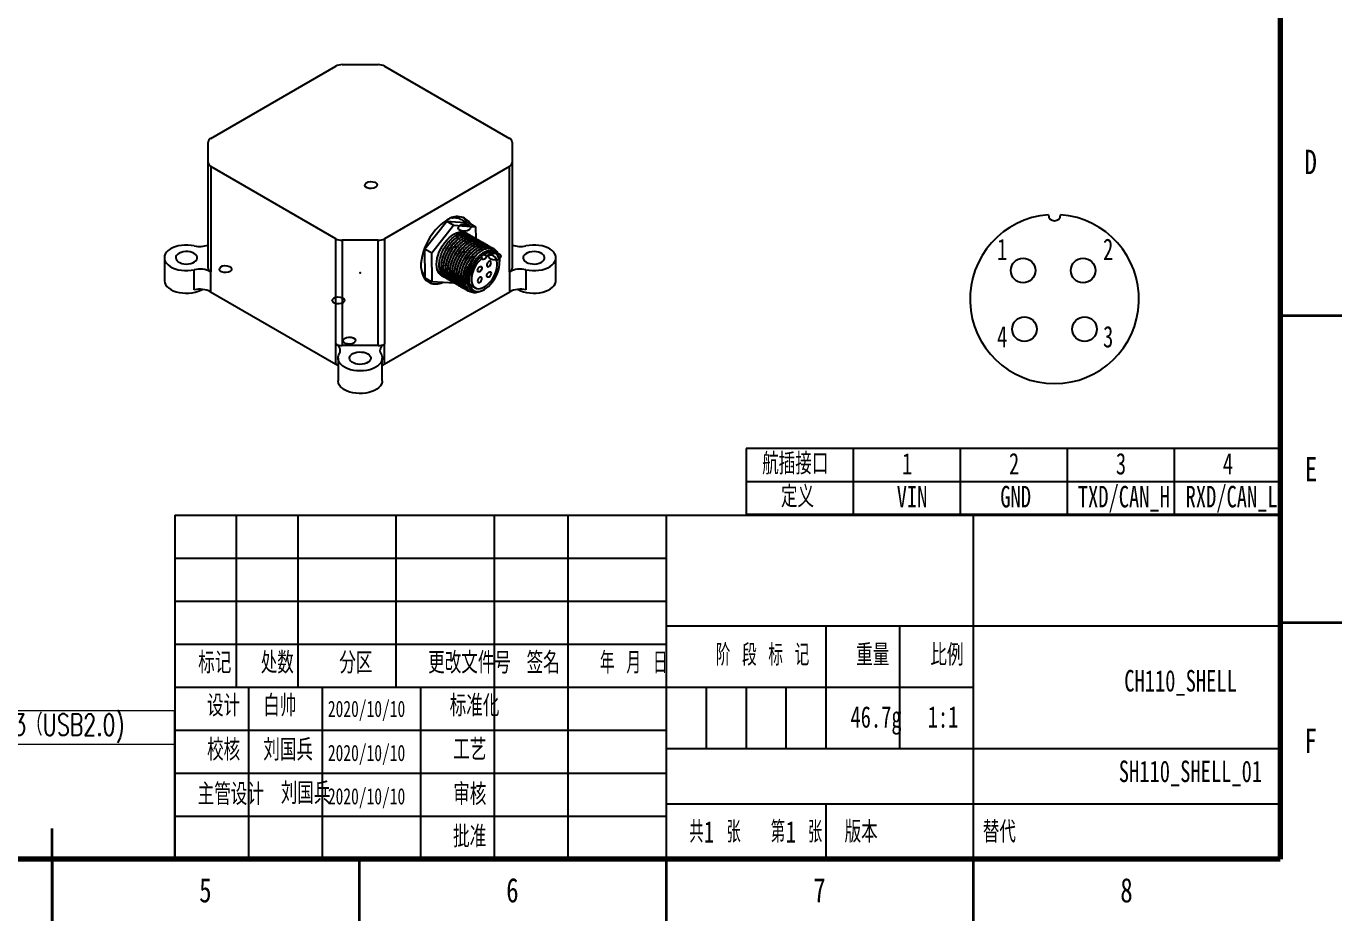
# Model space of a CAD drawing. Header units: millimetres. Extents: x 0 to 420, y 0 to 297.
# Drawn here: x 205.8 to 420, y 0 to 145.5 of the extents above; entities that cross this region are included whole.
import ezdxf

# ---------------------------------------------------------------- set-up
doc = ezdxf.new("R2010")
doc.units = ezdxf.units.MM
doc.header["$PDSIZE"] = -1
for name, color, linetype in [('10', 7, 'Continuous'), ('5', 7, 'Continuous'), ('SLD-0', 7, 'Continuous')]:
    doc.layers.add(name, color=color, linetype=linetype)
doc.styles.add('SLDTEXTSTYLE0', font='TXT', dxfattribs={"width": 0.7})
doc.styles.add('SLDTEXTSTYLE1', font='TXT', dxfattribs={"width": 0.75})
doc.styles.add('SLDTEXTSTYLE2', font='TXT', dxfattribs={"width": 0.7, "bigfont": 'bigfont'})
doc.styles.add('SLDTEXTSTYLE3', font='TXT', dxfattribs={"width": 0.6, "bigfont": 'bigfont'})
doc.styles.add('SLDTEXTSTYLE4', font='TXT', dxfattribs={"width": 0.614286, "bigfont": 'bigfont'})
doc.styles.add('SLDTEXTSTYLE5', font='TXT', dxfattribs={"width": 0.62, "bigfont": 'bigfont'})

# ---------------------------------------------------------------- blocks, each defined once
blk = doc.blocks.new('SW_TABLEANNOTATION_0')
at = {"layer": '10', "color": 0}
for p, q in [((0, 0), (0, -10.71)), ((87.07, 0), (0, 0)), ((17.41, 0), (17.41, -10.71)), ((34.83, 0), (34.83, -10.71)), ((52.24, 0), (52.24, -10.71)), ((69.66, 0), (69.66, -10.71)), ((87.07, -10.71), (87.07, 0)), ((0, -5.36), (87.07, -5.36)), ((0, -10.71), (87.07, -10.71))]:
    blk.add_line(p, q, dxfattribs=at)
at = {"layer": '10', "color": 0, "char_height": 3.5, "attachment_point": 1}
for s, insert, style in [('\\M+18D71\\M+19D87\\M+190DA\\M+18CFB', (2.58, -0.73), 'SLDTEXTSTYLE2'), ('1', (25.35, -0.73), 'SLDTEXTSTYLE0'), ('2', (42.77, -0.73), 'SLDTEXTSTYLE0'), ('3', (60.18, -0.73), 'SLDTEXTSTYLE0'), ('4', (77.6, -0.73), 'SLDTEXTSTYLE0'), ('\\M+192E8义', (5.64, -6.09), 'SLDTEXTSTYLE2'), ('VIN', (24.49, -6.09), 'SLDTEXTSTYLE0'), ('GND', (41.36, -6.09), 'SLDTEXTSTYLE0'), ('TXD/CAN_H', (53.98, -6.09), 'SLDTEXTSTYLE0'), ('RXD/CAN_L', (71.53, -6.09), 'SLDTEXTSTYLE0')]:
    blk.add_mtext(s, dxfattribs=dict(at, insert=insert, style=style))
blk = doc.blocks.new('SW_TABLEANNOTATION_1')
at = {"color": 0, "linetype": 'Continuous', "lineweight": 0}
for p, q in [((0, 0), (0, -24.02)), ((130.95, 0), (0, 0)), ((19.1, 0), (19.1, -24.02)), ((38.21, 0), (38.21, -24.02)), ((67.4, 0), (67.4, -24.02)), ((96.2, 0), (96.2, -24.02)), ((130.95, -24.02), (130.95, 0)), ((0, -5.43), (130.95, -5.43)), ((0, -10.08), (96.2, -10.08)), ((0, -14.72), (96.2, -14.72)), ((0, -19.37), (96.2, -19.37)), ((0, -24.02), (130.95, -24.02))]:
    blk.add_line(p, q, dxfattribs=at)
at = {"color": 0, "linetype": 'Continuous', "lineweight": 0, "char_height": 3.5, "attachment_point": 1}
for s, insert, style in [('\\M+190DA\\M+18CFB1\\M+18169RS232)', (39.56, -0.5), 'SLDTEXTSTYLE2'), ('\\M+190DA\\M+18CFB3\\M+18169USB2.0)', (99.32, -0.5), 'SLDTEXTSTYLE2'), ('\\M+18F98\\M+18D86', (5.48, -0.5), 'SLDTEXTSTYLE2'), ('颜\\M+19046', (24.58, -0.5), 'SLDTEXTSTYLE2'), ('\\M+190DA\\M+18CFB2\\M+18169CAN\\M+1816A', (69.58, -0.5), 'SLDTEXTSTYLE2'), ('1', (8.53, -5.54), 'SLDTEXTSTYLE0'), ('红', (26.62, -5.54), 'SLDTEXTSTYLE2'), ('VIN', (49.75, -5.54), 'SLDTEXTSTYLE0'), ('VIN', (78.75, -5.54), 'SLDTEXTSTYLE0'), ('2', (8.53, -10.19), 'SLDTEXTSTYLE0'), ('\\M+1FC4B', (26.62, -10.19), 'SLDTEXTSTYLE2'), ('GND', (49.75, -10.19), 'SLDTEXTSTYLE0'), ('GND', (78.75, -10.19), 'SLDTEXTSTYLE0'), ('3', (8.53, -14.84), 'SLDTEXTSTYLE0'), ('\\M+189A9', (26.62, -14.84), 'SLDTEXTSTYLE2'), ('TXD', (49.75, -14.84), 'SLDTEXTSTYLE0'), ('CAN_H', (76.71, -14.84), 'SLDTEXTSTYLE0'), ('绿', (26.62, -19.48), 'SLDTEXTSTYLE2'), ('4', (8.53, -19.48), 'SLDTEXTSTYLE0'), ('RXD', (49.75, -19.48), 'SLDTEXTSTYLE0'), ('CAN_L', (76.71, -19.48), 'SLDTEXTSTYLE0')]:
    blk.add_mtext(s, dxfattribs=dict(at, insert=insert, style=style))

msp = doc.modelspace()

# ---------------------------------------------------------------- linework, layer by layer
at = {"color": 7, "linetype": 'Continuous', "lineweight": 70}
for p, q in [((410, 287), (410, 10)), ((410, 10), (10, 10))]:
    msp.add_line(p, q, dxfattribs=at)
at = {"color": 7, "linetype": 'Continuous', "lineweight": 25}
for p, q in [((257.249, 139.296), (263.077, 139.296)), ((235.854, 127.304), (256.188, 139.042)), ((264.138, 139.042), (284.473, 127.304)), ((235.414, 123.327), (235.414, 126.691)), ((284.912, 126.691), (284.912, 123.327)), ((235.414, 106.179), (235.414, 123.327)), ((256.188, 110.975), (235.854, 122.714)), ((235.854, 122.714), (235.854, 105.567)), ((284.473, 122.714), (264.138, 110.975)), ((284.473, 105.567), (284.473, 122.714)), ((284.912, 123.327), (284.912, 106.179)), ((270.719, 109.341), (274.255, 113.807)), ((274.255, 113.807), (275.386, 113.153)), ((274.255, 113.807), (277.841, 113.553)), ((277.841, 113.553), (278.972, 112.9)), ((271.85, 108.688), (275.386, 113.153)), ((275.386, 113.153), (278.972, 112.9)), ((277.723, 111.733), (277.437, 111.899)), ((278.077, 111.529), (278.048, 111.546)), ((278.972, 112.9), (278.993, 110.968)), ((256.188, 93.828), (256.188, 110.975)), ((263.077, 110.722), (257.249, 110.722)), ((257.249, 110.722), (257.249, 93.574)), ((263.077, 93.574), (263.077, 110.722)), ((264.138, 110.975), (264.138, 93.828)), ((270.719, 109.341), (271.85, 108.688)), ((270.77, 104.622), (270.719, 109.341)), ((278.431, 111.325), (278.401, 111.342)), ((278.784, 111.121), (278.755, 111.138)), ((279.138, 110.917), (279.108, 110.934)), ((279.491, 110.713), (279.462, 110.73)), ((279.845, 110.509), (279.815, 110.525)), ((280.198, 110.304), (280.169, 110.321)), ((280.552, 110.1), (280.523, 110.117)), ((280.905, 109.896), (280.876, 109.913)), ((281.259, 109.692), (281.23, 109.709)), ((281.613, 109.488), (281.583, 109.505)), ((281.966, 109.284), (281.937, 109.301)), ((228.279, 107.862), (228.279, 104.187)), ((271.901, 103.969), (271.85, 108.688)), ((279.738, 107.961), (280.034, 107.789)), ((280.356, 108.417), (280.739, 108.196)), ((281.886, 108.175), (280.985, 108.696)), ((282.861, 107.006), (282.861, 107.252)), ((292.047, 104.187), (292.047, 107.862)), ((233.158, 102.653), (233.158, 105.919)), ((235.813, 105.59), (235.813, 102.324)), ((235.854, 105.567), (235.813, 105.59)), ((273.437, 104.97), (273.901, 104.703)), ((284.513, 105.59), (284.473, 105.567)), ((284.513, 102.324), (284.513, 105.59)), ((287.169, 105.919), (287.169, 102.653)), ((270.77, 104.622), (271.901, 103.969)), ((275.487, 103.716), (271.901, 103.969)), ((274.225, 104.516), (274.254, 104.499)), ((274.578, 104.311), (274.608, 104.294)), ((274.932, 104.107), (274.961, 104.09)), ((275.285, 103.903), (275.315, 103.886)), ((275.544, 103.787), (275.487, 103.716)), ((275.639, 103.699), (275.668, 103.682)), ((275.993, 103.495), (276.022, 103.478)), ((276.346, 103.291), (276.375, 103.274)), ((276.7, 103.087), (276.729, 103.07)), ((277.053, 102.883), (277.083, 102.866)), ((277.985, 103.499), (278.887, 102.979)), ((235.813, 102.324), (256.229, 90.539)), ((264.098, 90.539), (284.513, 102.324)), ((277.407, 102.679), (277.436, 102.662)), ((277.76, 102.474), (277.79, 102.458)), ((280.113, 102.562), (280.387, 102.719)), ((256.229, 93.805), (256.188, 93.828)), ((256.229, 90.539), (256.229, 93.805)), ((263.077, 93.574), (257.249, 93.574)), ((264.138, 93.828), (264.098, 93.805)), ((264.098, 93.805), (264.098, 90.539)), ((256.563, 91.533), (256.563, 87.859)), ((263.763, 87.859), (263.763, 91.533))]:
    msp.add_line(p, q, dxfattribs=at)
at = {"color": 7, "linetype": 'Continuous', "lineweight": 35}
for p, q in [((410, 98.5), (420, 98.5)), ((410, 48.5), (420, 48.5)), ((210, 0), (210, 15)), ((210, 10), (210, 0)), ((260, 10), (260, 0)), ((310, 10), (310, 0)), ((360, 10), (360, 0))]:
    msp.add_line(p, q, dxfattribs=at)
at = {"color": 7, "linetype": 'Continuous', "flags": 128}
for points in [[(261.048, 119.428), (260.936, 119.644), (260.975, 119.868), (261.159, 120.067), (261.461, 120.209), (261.835, 120.274), (262.223, 120.251), (262.567, 120.145), (262.814, 119.97), (262.926, 119.755), (262.887, 119.531), (262.703, 119.332), (262.4, 119.19), (262.027, 119.125), (261.639, 119.147), (261.295, 119.254), (261.048, 119.428)], [(276.251, 112.489), (276.138, 112.705), (276.177, 112.929), (276.362, 113.128), (276.664, 113.27), (277.038, 113.335), (277.426, 113.313), (277.77, 113.206), (278.017, 113.031), (278.129, 112.816), (278.09, 112.592), (277.905, 112.393), (277.603, 112.251), (277.23, 112.186), (276.841, 112.208), (276.498, 112.315), (276.251, 112.489)], [(281.201, 107.795), (281.088, 108.01), (281.127, 108.234), (281.312, 108.433), (281.614, 108.575), (281.988, 108.64), (282.376, 108.618), (282.72, 108.511), (282.966, 108.337), (283.079, 108.121), (283.04, 107.897), (282.855, 107.698), (282.553, 107.556), (282.179, 107.491), (281.791, 107.513), (281.447, 107.62), (281.201, 107.795)], [(237.36, 105.753), (237.247, 105.969), (237.287, 106.193), (237.471, 106.392), (237.773, 106.534), (238.147, 106.599), (238.535, 106.577), (238.879, 106.47), (239.126, 106.296), (239.238, 106.08), (239.199, 105.856), (239.015, 105.657), (238.712, 105.515), (238.339, 105.45), (237.951, 105.472), (237.607, 105.579), (237.36, 105.753)], [(255.745, 100.652), (255.632, 100.867), (255.671, 101.091), (255.856, 101.29), (256.158, 101.432), (256.532, 101.497), (256.92, 101.475), (257.264, 101.368), (257.511, 101.194), (257.623, 100.978), (257.584, 100.754), (257.399, 100.555), (257.097, 100.413), (256.724, 100.348), (256.335, 100.37), (255.992, 100.477), (255.745, 100.652)], [(257.512, 94.12), (257.4, 94.335), (257.439, 94.559), (257.624, 94.758), (257.926, 94.9), (258.3, 94.965), (258.688, 94.943), (259.031, 94.836), (259.278, 94.662), (259.391, 94.446), (259.352, 94.222), (259.167, 94.023), (258.865, 93.881), (258.491, 93.816), (258.103, 93.839), (257.759, 93.945), (257.512, 94.12)]]:
    msp.add_lwpolyline(points, dxfattribs=at)
at = {"color": 7, "linetype": 'Continuous', "lineweight": 25, "flags": 128}
for points in [[(274.305, 113.987), (273.813, 113.669), (273.327, 113.29), (272.854, 112.854), (272.401, 112.367), (271.974, 111.835), (271.578, 111.266), (271.219, 110.668), (270.902, 110.049), (270.631, 109.416), (270.41, 108.779), (270.241, 108.146), (270.127, 107.526), (270.07, 106.927), (270.07, 106.358), (270.127, 105.825), (270.241, 105.336), (270.41, 104.898), (270.631, 104.517), (270.902, 104.197), (271.219, 103.944), (271.578, 103.76), (271.974, 103.649), (272.401, 103.61), (272.854, 103.646), (273.327, 103.756), (273.599, 103.849)], [(273.437, 104.97), (273.299, 105.062), (273.057, 105.295), (272.864, 105.592), (272.723, 105.948), (272.637, 106.354), (272.608, 106.802), (272.637, 107.283), (272.723, 107.788), (272.864, 108.306), (273.057, 108.827), (273.299, 109.339), (273.584, 109.834), (273.908, 110.299), (274.262, 110.727), (274.64, 111.108), (275.034, 111.435), (275.437, 111.701), (275.839, 111.9), (276.234, 112.028), (276.612, 112.084), (276.966, 112.065), (277.289, 111.972), (277.437, 111.899)], [(233.158, 109.804), (232.645, 109.892), (232.115, 109.935), (231.58, 109.933), (231.051, 109.884), (230.541, 109.791), (230.061, 109.655), (229.62, 109.48), (229.23, 109.269), (228.898, 109.027), (228.632, 108.759), (228.437, 108.471), (228.319, 108.17), (228.279, 107.862), (228.319, 107.554), (228.437, 107.252), (228.632, 106.965), (228.898, 106.697), (229.23, 106.454), (229.62, 106.243), (230.061, 106.068), (230.541, 105.932), (231.051, 105.839), (231.58, 105.791), (232.115, 105.788), (232.645, 105.831), (233.158, 105.919)], [(287.169, 105.919), (287.682, 105.831), (288.211, 105.788), (288.747, 105.791), (289.275, 105.839), (289.785, 105.932), (290.266, 106.068), (290.706, 106.243), (291.097, 106.454), (291.429, 106.697), (291.695, 106.965), (291.889, 107.252), (292.008, 107.554), (292.047, 107.862), (292.008, 108.17), (291.889, 108.471), (291.695, 108.759), (291.429, 109.027), (291.097, 109.269), (290.706, 109.48), (290.266, 109.655), (289.785, 109.791), (289.275, 109.884), (288.747, 109.933), (288.211, 109.935), (287.682, 109.892), (287.169, 109.804)], [(233.116, 108.576), (232.821, 108.713), (232.482, 108.81), (232.115, 108.863), (231.737, 108.868), (231.365, 108.827), (231.018, 108.741), (230.71, 108.614), (230.458, 108.451), (230.271, 108.261), (230.16, 108.052), (230.13, 107.834), (230.181, 107.618), (230.311, 107.413), (230.515, 107.229), (230.783, 107.074), (231.101, 106.956), (231.457, 106.881), (231.832, 106.852), (232.209, 106.869), (232.57, 106.934), (232.9, 107.041), (233.182, 107.187), (233.402, 107.364), (233.552, 107.565), (233.623, 107.78), (233.613, 107.998), (233.522, 108.21), (233.353, 108.406), (233.116, 108.576)], [(277.912, 104.148), (277.941, 103.729), (278.027, 103.353), (278.169, 103.029), (278.362, 102.764), (278.603, 102.566), (278.886, 102.438), (279.204, 102.384), (279.55, 102.405), (279.915, 102.5), (280.292, 102.667), (280.67, 102.902), (281.042, 103.2), (281.399, 103.554), (281.732, 103.955), (282.033, 104.394), (282.296, 104.861), (282.514, 105.345), (282.682, 105.834), (282.796, 106.317), (282.854, 106.783), (282.854, 107.22), (282.796, 107.619), (282.682, 107.971), (282.514, 108.266), (282.296, 108.498), (282.033, 108.661), (281.732, 108.753), (281.399, 108.769), (281.042, 108.711), (280.67, 108.58), (280.292, 108.378), (279.915, 108.111), (279.55, 107.784), (279.204, 107.405), (278.886, 106.984), (278.603, 106.529), (278.362, 106.053), (278.169, 105.565), (278.027, 105.077), (277.941, 104.601), (277.912, 104.148)], [(280.034, 107.789), (279.695, 107.494), (279.374, 107.146), (279.081, 106.755), (278.824, 106.332), (278.609, 105.889), (278.443, 105.437), (278.33, 104.989), (278.272, 104.557), (278.273, 104.153), (278.33, 103.787), (278.444, 103.471), (278.611, 103.211), (278.826, 103.017), (279.084, 102.892), (279.377, 102.84), (279.698, 102.863), (280.037, 102.959), (280.386, 103.128), (280.735, 103.362), (281.075, 103.658), (281.396, 104.005), (281.689, 104.395), (281.947, 104.818), (282.162, 105.261), (282.329, 105.713), (282.443, 106.161), (282.5, 106.593), (282.501, 106.998), (282.443, 107.364), (282.33, 107.681), (282.164, 107.941), (281.949, 108.136), (281.691, 108.262), (281.399, 108.314), (281.078, 108.292), (280.739, 108.196)], [(280.739, 108.196), (280.704, 108.031), (280.626, 107.864), (280.515, 107.721), (280.386, 107.618), (280.258, 107.572), (280.147, 107.588), (280.069, 107.664), (280.034, 107.789)], [(281.49, 107.08), (281.463, 107.221), (281.386, 107.309), (281.272, 107.331), (281.136, 107.284), (281.001, 107.175), (280.886, 107.021), (280.81, 106.844), (280.783, 106.672), (280.81, 106.531), (280.886, 106.443), (281.001, 106.421), (281.136, 106.468), (281.272, 106.577), (281.386, 106.732), (281.463, 106.909), (281.49, 107.08)], [(287.21, 107.147), (287.505, 107.01), (287.844, 106.913), (288.211, 106.861), (288.589, 106.855), (288.961, 106.896), (289.309, 106.982), (289.616, 107.11), (289.869, 107.272), (290.055, 107.462), (290.166, 107.671), (290.197, 107.889), (290.146, 108.105), (290.015, 108.31), (289.811, 108.494), (289.544, 108.649), (289.225, 108.767), (288.87, 108.842), (288.495, 108.871), (288.118, 108.854), (287.756, 108.79), (287.427, 108.682), (287.145, 108.536), (286.924, 108.359), (286.775, 108.158), (286.703, 107.944), (286.713, 107.725), (286.805, 107.513), (286.973, 107.317), (287.21, 107.147)], [(279.283, 105.806), (279.31, 105.978), (279.386, 106.155), (279.501, 106.309), (279.636, 106.419), (279.772, 106.466), (279.886, 106.443), (279.963, 106.355), (279.99, 106.214), (279.963, 106.043), (279.886, 105.866), (279.772, 105.711), (279.636, 105.602), (279.501, 105.555), (279.386, 105.577), (279.31, 105.665), (279.283, 105.806)], [(281.49, 105.348), (281.463, 105.176), (281.386, 105), (281.272, 104.845), (281.136, 104.736), (281.001, 104.689), (280.886, 104.711), (280.81, 104.799), (280.783, 104.94), (280.81, 105.112), (280.886, 105.288), (281.001, 105.443), (281.136, 105.552), (281.272, 105.599), (281.386, 105.577), (281.463, 105.489), (281.49, 105.348)], [(228.279, 104.187), (228.281, 104.109), (228.342, 103.801), (228.481, 103.501), (228.696, 103.216), (228.982, 102.953), (229.333, 102.718), (229.741, 102.515), (230.197, 102.35), (230.69, 102.226), (231.21, 102.145), (231.744, 102.11), (232.282, 102.122), (232.811, 102.18), (233.319, 102.282), (233.794, 102.427), (234.227, 102.612), (234.443, 102.728)], [(279.283, 104.074), (279.31, 103.933), (279.386, 103.845), (279.501, 103.823), (279.636, 103.87), (279.772, 103.979), (279.886, 104.134), (279.963, 104.31), (279.99, 104.482), (279.963, 104.623), (279.886, 104.711), (279.772, 104.733), (279.636, 104.686), (279.501, 104.577), (279.386, 104.422), (279.31, 104.246), (279.283, 104.074)], [(285.902, 102.718), (286.31, 102.515), (286.765, 102.35), (287.258, 102.226), (287.778, 102.145), (288.313, 102.11), (288.851, 102.122), (289.379, 102.18), (289.887, 102.282), (290.363, 102.427), (290.796, 102.612), (291.176, 102.832), (291.496, 103.081), (291.747, 103.356), (291.925, 103.649), (292.025, 103.954), (292.047, 104.187)], [(263.528, 92.272), (263.681, 91.975), (263.755, 91.67), (263.751, 91.361), (263.667, 91.056), (263.505, 90.761), (263.27, 90.484), (262.966, 90.229), (262.601, 90.004), (262.181, 89.812), (261.717, 89.659), (261.219, 89.546), (260.697, 89.478), (260.163, 89.455), (259.63, 89.478), (259.108, 89.546), (258.609, 89.659), (258.145, 89.812), (257.726, 90.004), (257.36, 90.229), (257.056, 90.484), (256.821, 90.761), (256.66, 91.056), (256.576, 91.361), (256.571, 91.67), (256.646, 91.975), (256.798, 92.272)], [(261.401, 92.248), (261.638, 92.077), (261.806, 91.882), (261.897, 91.67), (261.907, 91.451), (261.836, 91.237), (261.687, 91.036), (261.466, 90.859), (261.184, 90.713), (260.855, 90.605), (260.493, 90.541), (260.116, 90.524), (259.741, 90.553), (259.386, 90.628), (259.067, 90.746), (258.799, 90.9), (258.595, 91.085), (258.465, 91.29), (258.414, 91.506), (258.445, 91.724), (258.556, 91.933), (258.742, 92.123), (258.995, 92.285), (259.302, 92.413), (259.65, 92.499), (260.021, 92.54), (260.399, 92.534), (260.767, 92.482), (261.106, 92.385), (261.401, 92.248)], [(256.563, 90.299), (256.463, 90.382), (256.229, 90.539)], [(264.098, 90.539), (263.863, 90.382), (263.763, 90.299)], [(263.763, 87.859), (263.741, 87.626), (263.641, 87.321), (263.463, 87.028), (263.211, 86.753), (262.892, 86.503), (262.511, 86.284), (262.079, 86.099), (261.603, 85.954), (261.095, 85.852), (260.566, 85.794), (260.029, 85.782), (259.494, 85.817), (258.974, 85.897), (258.481, 86.022), (258.025, 86.187), (257.618, 86.389), (257.267, 86.625), (256.98, 86.888), (256.765, 87.173), (256.626, 87.473), (256.566, 87.781), (256.563, 87.859)]]:
    msp.add_lwpolyline(points, dxfattribs=at)
at = {"color": 8, "linetype": 'Continuous', "lineweight": 25, "flags": 128}
msp.add_lwpolyline([(274.12, 113.636), (274.087, 113.674), (273.965, 113.775)], dxfattribs=at)
at = {"color": 7, "linetype": 'Continuous', "lineweight": 25}
for centre, radius, start, end in [((257.206, 137.132), 2.164, 88.85596, 118.04013), ((263.121, 137.132), 2.164, 61.9598, 91.14407), ((236.165, 126.616), 0.754, 114.37479, 174.30513), ((284.161, 126.616), 0.754, 5.69473, 65.62535), ((236.165, 123.401), 0.754, 185.69474, 245.62539), ((284.161, 123.401), 0.754, 294.37469, 354.30527), ((275.962, 112.007), 2.582, 31.9484, 129.93002), ((275.284, 112.648), 2.442, 22.288, 47.61168), ((234.04, 113.807), 4.098, 257.57288, 289.59988), ((257.206, 112.886), 2.164, 241.95971, 271.14418), ((263.121, 112.886), 2.164, 268.85588, 298.04023), ((286.284, 113.758), 4.051, 250.20843, 282.61884), ((283.858, 103.573), 6.727, 136.85656, 154.86919), ((234.037, 102.132), 3.888, 62.81541, 103.07777), ((236.165, 106.254), 0.754, 185.69474, 245.62539), ((284.161, 106.254), 0.754, 294.37469, 354.30527), ((286.289, 102.132), 3.888, 76.92224, 117.18459), ((271.698, 106.39), 2.372, 252.19616, 272.7296), ((234.037, 98.866), 3.888, 62.81541, 103.07777), ((286.289, 98.866), 3.888, 76.92224, 117.18459), ((257.206, 95.738), 2.164, 241.95971, 271.14418), ((255.868, 92.799), 1.069, 330.45206, 70.2852), ((263.121, 95.738), 2.164, 268.85588, 298.04023), ((264.458, 92.799), 1.069, 109.71468, 209.54814)]:
    msp.add_arc(centre, radius, start, end, dxfattribs=at)
for points, knots in [([(277.255, 113.595), (277.245, 113.608), (277.151, 113.733), (276.928, 113.915), (276.591, 114.129), (276.22, 114.273), (275.825, 114.35), (275.436, 114.367), (275.177, 114.329), (275.06, 114.312)], [0, 0, 0, 0, 0.0210561, 0.1923185, 0.3602238, 0.5265814, 0.6930009, 0.8614156, 1, 1, 1, 1]), ([(274.084, 104.645), (274.022, 104.662), (273.752, 104.733), (273.412, 105.106), (273.108, 105.728), (272.997, 106.532), (273.076, 107.456), (273.349, 108.433), (273.752, 109.305), (274.216, 110.038), (274.699, 110.637), (275.228, 111.145), (275.831, 111.576), (276.492, 111.871), (277.156, 111.937), (277.63, 111.843), (277.818, 111.648), (277.863, 111.601)], [0, 0, 0, 0, 0.0237686, 0.1043133, 0.1821112, 0.2599094, 0.340454, 0.4209987, 0.4987968, 0.5574048, 0.6179535, 0.6781738, 0.7379869, 0.8157849, 0.8935829, 0.9741276, 1, 1, 1, 1]), ([(278.047, 111.545), (277.862, 111.621), (277.498, 111.77), (276.819, 111.68), (276.099, 111.366), (275.369, 110.815), (274.691, 110.073), (274.116, 109.203), (273.676, 108.255), (273.402, 107.277), (273.321, 106.353), (273.429, 105.546), (273.737, 104.931), (274.019, 104.581), (274.224, 104.516), (274.225, 104.516)], [0, 0, 0, 0, 0.08437671, 0.16626456, 0.24815234, 0.33293123, 0.41771011, 0.49959787, 0.58148569, 0.66626457, 0.75104335, 0.83293116, 0.914819, 0.99959782, 1, 1, 1, 1]), ([(274.437, 104.441), (274.375, 104.458), (274.105, 104.529), (273.766, 104.902), (273.462, 105.524), (273.35, 106.328), (273.43, 107.252), (273.703, 108.229), (274.106, 109.101), (274.57, 109.834), (275.053, 110.433), (275.582, 110.941), (276.185, 111.372), (276.846, 111.667), (277.51, 111.733), (277.984, 111.638), (278.171, 111.444), (278.217, 111.396)], [0, 0, 0, 0, 0.0237686, 0.1043133, 0.1821112, 0.2599094, 0.340454, 0.4209987, 0.4987968, 0.5574048, 0.6179535, 0.6781738, 0.7379869, 0.8157849, 0.8935829, 0.9741276, 1, 1, 1, 1]), ([(278.401, 111.341), (278.216, 111.417), (277.852, 111.566), (277.173, 111.476), (276.453, 111.162), (275.723, 110.611), (275.044, 109.869), (274.47, 108.999), (274.03, 108.051), (273.755, 107.073), (273.675, 106.149), (273.783, 105.342), (274.09, 104.727), (274.373, 104.376), (274.578, 104.312), (274.579, 104.312)], [0, 0, 0, 0, 0.0843767, 0.1662646, 0.2481523, 0.3329312, 0.4177101, 0.4995979, 0.5814857, 0.6662646, 0.7510434, 0.8329312, 0.914819, 0.9995978, 1, 1, 1, 1]), ([(274.791, 104.237), (274.729, 104.253), (274.459, 104.325), (274.119, 104.698), (273.815, 105.32), (273.704, 106.124), (273.783, 107.048), (274.056, 108.025), (274.459, 108.897), (274.923, 109.63), (275.406, 110.229), (275.936, 110.737), (276.538, 111.168), (277.199, 111.463), (277.864, 111.529), (278.338, 111.434), (278.525, 111.24), (278.57, 111.192)], [0, 0, 0, 0, 0.0237686, 0.1043133, 0.1821112, 0.2599094, 0.340454, 0.4209987, 0.4987968, 0.5574048, 0.6179535, 0.6781738, 0.7379869, 0.8157849, 0.8935829, 0.9741276, 1, 1, 1, 1]), ([(278.754, 111.137), (278.57, 111.213), (278.205, 111.362), (277.526, 111.272), (276.807, 110.958), (276.076, 110.407), (275.398, 109.665), (274.823, 108.794), (274.384, 107.846), (274.109, 106.869), (274.028, 105.945), (274.136, 105.138), (274.444, 104.523), (274.726, 104.172), (274.931, 104.108), (274.932, 104.108)], [0, 0, 0, 0, 0.08437671, 0.16626456, 0.24815234, 0.33293123, 0.41771011, 0.49959787, 0.58148569, 0.66626457, 0.75104335, 0.83293116, 0.914819, 0.99959782, 1, 1, 1, 1]), ([(275.144, 104.033), (275.083, 104.049), (274.812, 104.12), (274.473, 104.494), (274.169, 105.116), (274.057, 105.92), (274.137, 106.844), (274.41, 107.821), (274.813, 108.693), (275.277, 109.426), (275.76, 110.025), (276.289, 110.533), (276.892, 110.963), (277.553, 111.259), (278.217, 111.325), (278.691, 111.23), (278.878, 111.036), (278.924, 110.988)], [0, 0, 0, 0, 0.0237686, 0.1043133, 0.1821112, 0.2599094, 0.340454, 0.4209987, 0.4987968, 0.5574048, 0.6179535, 0.6781738, 0.7379869, 0.8157849, 0.8935829, 0.9741276, 1, 1, 1, 1]), ([(279.108, 110.933), (278.923, 111.009), (278.559, 111.158), (277.88, 111.068), (277.16, 110.754), (276.43, 110.203), (275.752, 109.461), (275.177, 108.59), (274.737, 107.642), (274.462, 106.665), (274.382, 105.741), (274.49, 104.933), (274.797, 104.319), (275.08, 103.968), (275.285, 103.904), (275.286, 103.904)], [0, 0, 0, 0, 0.0843767, 0.1662646, 0.2481523, 0.3329312, 0.4177101, 0.4995979, 0.5814857, 0.6662646, 0.7510434, 0.8329312, 0.914819, 0.9995978, 1, 1, 1, 1]), ([(275.498, 103.829), (275.436, 103.845), (275.166, 103.916), (274.826, 104.29), (274.522, 104.912), (274.411, 105.716), (274.49, 106.64), (274.763, 107.617), (275.166, 108.489), (275.63, 109.222), (276.113, 109.821), (276.643, 110.329), (277.245, 110.759), (277.906, 111.055), (278.571, 111.121), (279.045, 111.026), (279.232, 110.831), (279.277, 110.784)], [0, 0, 0, 0, 0.02376856, 0.10431333, 0.18211125, 0.25990938, 0.34045402, 0.4209987, 0.49879677, 0.55740476, 0.61795346, 0.67817377, 0.73798685, 0.81578488, 0.89358288, 0.97412761, 1, 1, 1, 1]), ([(279.462, 110.729), (279.277, 110.805), (278.912, 110.954), (278.233, 110.864), (277.514, 110.549), (276.783, 109.999), (276.105, 109.257), (275.531, 108.386), (275.091, 107.438), (274.816, 106.461), (274.735, 105.537), (274.844, 104.729), (275.151, 104.114), (275.433, 103.764), (275.638, 103.7), (275.639, 103.7)], [0, 0, 0, 0, 0.0843767, 0.1662646, 0.2481523, 0.3329312, 0.4177101, 0.4995979, 0.5814857, 0.6662646, 0.7510434, 0.8329312, 0.914819, 0.9995978, 1, 1, 1, 1]), ([(275.851, 103.625), (275.79, 103.641), (275.519, 103.712), (275.18, 104.085), (274.876, 104.708), (274.764, 105.512), (274.844, 106.436), (275.117, 107.413), (275.52, 108.285), (275.984, 109.018), (276.467, 109.617), (276.996, 110.125), (277.599, 110.555), (278.26, 110.85), (278.924, 110.917), (279.398, 110.822), (279.585, 110.627), (279.631, 110.58)], [0, 0, 0, 0, 0.0237686, 0.1043133, 0.1821112, 0.2599094, 0.340454, 0.4209987, 0.4987968, 0.5574048, 0.6179535, 0.6781738, 0.7379869, 0.8157849, 0.8935829, 0.9741276, 1, 1, 1, 1]), ([(279.815, 110.525), (279.63, 110.601), (279.266, 110.75), (278.587, 110.659), (277.867, 110.345), (277.137, 109.795), (276.459, 109.052), (275.884, 108.182), (275.444, 107.234), (275.17, 106.257), (275.089, 105.333), (275.197, 104.525), (275.505, 103.91), (275.787, 103.56), (275.992, 103.496), (275.993, 103.496)], [0, 0, 0, 0, 0.0843767, 0.1662646, 0.2481523, 0.3329312, 0.4177101, 0.4995979, 0.5814857, 0.6662646, 0.7510434, 0.8329312, 0.914819, 0.9995978, 1, 1, 1, 1]), ([(276.205, 103.421), (276.143, 103.437), (275.873, 103.508), (275.533, 103.881), (275.229, 104.504), (275.118, 105.308), (275.197, 106.232), (275.47, 107.209), (275.874, 108.08), (276.337, 108.814), (276.82, 109.413), (277.35, 109.921), (277.952, 110.351), (278.613, 110.646), (279.278, 110.713), (279.752, 110.618), (279.939, 110.423), (279.984, 110.376)], [0, 0, 0, 0, 0.0237686, 0.1043133, 0.1821112, 0.2599094, 0.340454, 0.4209987, 0.4987968, 0.5574048, 0.6179535, 0.6781738, 0.7379869, 0.8157849, 0.8935829, 0.9741276, 1, 1, 1, 1]), ([(280.169, 110.321), (279.984, 110.396), (279.619, 110.546), (278.94, 110.455), (278.221, 110.141), (277.49, 109.591), (276.812, 108.848), (276.238, 107.978), (275.798, 107.03), (275.523, 106.053), (275.442, 105.129), (275.551, 104.321), (275.858, 103.706), (276.14, 103.356), (276.345, 103.292), (276.346, 103.292)], [0, 0, 0, 0, 0.0843767, 0.1662646, 0.2481523, 0.3329312, 0.4177101, 0.4995979, 0.5814857, 0.6662646, 0.7510434, 0.8329312, 0.914819, 0.9995978, 1, 1, 1, 1]), ([(276.558, 103.217), (276.497, 103.233), (276.226, 103.304), (275.887, 103.677), (275.583, 104.3), (275.471, 105.104), (275.551, 106.027), (275.824, 107.004), (276.227, 107.876), (276.691, 108.61), (277.174, 109.209), (277.703, 109.717), (278.306, 110.147), (278.967, 110.442), (279.631, 110.509), (280.105, 110.414), (280.293, 110.219), (280.338, 110.172)], [0, 0, 0, 0, 0.0237686, 0.1043133, 0.1821112, 0.2599094, 0.340454, 0.4209987, 0.4987968, 0.5574048, 0.6179535, 0.6781738, 0.7379869, 0.8157849, 0.8935829, 0.9741276, 1, 1, 1, 1]), ([(280.522, 110.117), (280.337, 110.192), (279.973, 110.342), (279.294, 110.251), (278.574, 109.937), (277.844, 109.387), (277.166, 108.644), (276.591, 107.774), (276.151, 106.826), (275.877, 105.848), (275.796, 104.925), (275.904, 104.117), (276.212, 103.502), (276.494, 103.152), (276.699, 103.088), (276.7, 103.087)], [0, 0, 0, 0, 0.0843767, 0.1662646, 0.2481523, 0.3329312, 0.4177101, 0.4995979, 0.5814857, 0.6662646, 0.7510434, 0.8329312, 0.914819, 0.9995978, 1, 1, 1, 1]), ([(276.912, 103.013), (276.85, 103.029), (276.58, 103.1), (276.24, 103.473), (275.936, 104.096), (275.825, 104.899), (275.904, 105.823), (276.177, 106.8), (276.581, 107.672), (277.044, 108.406), (277.527, 109.005), (278.057, 109.512), (278.66, 109.943), (279.321, 110.238), (279.985, 110.304), (280.459, 110.21), (280.646, 110.015), (280.692, 109.968)], [0, 0, 0, 0, 0.0237686, 0.1043133, 0.1821112, 0.2599094, 0.340454, 0.4209987, 0.4987968, 0.5574048, 0.6179535, 0.6781738, 0.7379869, 0.8157849, 0.8935829, 0.9741276, 1, 1, 1, 1]), ([(280.876, 109.913), (280.691, 109.988), (280.326, 110.138), (279.647, 110.047), (278.928, 109.733), (278.198, 109.182), (277.519, 108.44), (276.945, 107.57), (276.505, 106.622), (276.23, 105.644), (276.149, 104.72), (276.258, 103.913), (276.565, 103.298), (276.847, 102.948), (277.053, 102.884), (277.053, 102.883)], [0, 0, 0, 0, 0.08437671, 0.16626455, 0.24815233, 0.33293123, 0.41771011, 0.49959787, 0.58148569, 0.66626457, 0.75104335, 0.83293116, 0.914819, 0.99959782, 1, 1, 1, 1]), ([(277.266, 102.809), (277.204, 102.825), (276.934, 102.896), (276.594, 103.269), (276.29, 103.892), (276.179, 104.695), (276.258, 105.619), (276.531, 106.596), (276.934, 107.468), (277.398, 108.201), (277.881, 108.8), (278.41, 109.308), (279.013, 109.739), (279.674, 110.034), (280.338, 110.1), (280.812, 110.006), (281, 109.811), (281.045, 109.764)], [0, 0, 0, 0, 0.0237686, 0.1043133, 0.1821112, 0.2599094, 0.340454, 0.4209987, 0.4987968, 0.5574048, 0.6179535, 0.6781738, 0.7379869, 0.8157849, 0.8935829, 0.9741276, 1, 1, 1, 1]), ([(281.229, 109.708), (281.044, 109.784), (280.68, 109.933), (280.001, 109.843), (279.281, 109.529), (278.551, 108.978), (277.873, 108.236), (277.298, 107.366), (276.858, 106.418), (276.584, 105.44), (276.503, 104.516), (276.611, 103.709), (276.919, 103.094), (277.201, 102.744), (277.406, 102.68), (277.407, 102.679)], [0, 0, 0, 0, 0.0843767, 0.1662646, 0.2481523, 0.3329312, 0.4177101, 0.4995979, 0.5814857, 0.6662646, 0.7510434, 0.8329312, 0.914819, 0.9995978, 1, 1, 1, 1]), ([(277.619, 102.604), (277.557, 102.621), (277.287, 102.692), (276.948, 103.065), (276.644, 103.687), (276.532, 104.491), (276.612, 105.415), (276.885, 106.392), (277.288, 107.264), (277.752, 107.997), (278.235, 108.596), (278.764, 109.104), (279.367, 109.535), (280.028, 109.83), (280.692, 109.896), (281.166, 109.802), (281.353, 109.607), (281.399, 109.56)], [0, 0, 0, 0, 0.02376856, 0.10431333, 0.18211125, 0.25990938, 0.34045402, 0.4209987, 0.49879677, 0.55740476, 0.61795346, 0.67817377, 0.73798686, 0.81578488, 0.89358288, 0.97412761, 1, 1, 1, 1]), ([(281.583, 109.504), (281.398, 109.58), (281.033, 109.729), (280.355, 109.639), (279.635, 109.325), (278.905, 108.774), (278.226, 108.032), (277.652, 107.162), (277.212, 106.214), (276.937, 105.236), (276.857, 104.312), (276.965, 103.505), (277.272, 102.89), (277.555, 102.54), (277.76, 102.475), (277.761, 102.475)], [0, 0, 0, 0, 0.0843767, 0.1662646, 0.2481523, 0.3329312, 0.4177101, 0.4995979, 0.5814857, 0.6662646, 0.7510434, 0.8329312, 0.914819, 0.9995978, 1, 1, 1, 1]), ([(278.114, 102.356), (278.003, 102.383), (277.681, 102.461), (277.299, 102.857), (276.998, 103.484), (276.886, 104.287), (276.965, 105.211), (277.238, 106.188), (277.641, 107.06), (278.105, 107.793), (278.588, 108.392), (279.117, 108.9), (279.72, 109.331), (280.381, 109.626), (281.046, 109.692), (281.52, 109.597), (281.707, 109.403), (281.752, 109.355)], [0, 0, 0, 0, 0.0416187, 0.1206907, 0.1970661, 0.2734417, 0.3525136, 0.4315856, 0.5079611, 0.5654975, 0.6249391, 0.6840583, 0.7427777, 0.8191532, 0.8955287, 0.9746007, 1, 1, 1, 1]), ([(281.936, 109.3), (281.752, 109.376), (281.387, 109.525), (280.708, 109.435), (279.989, 109.121), (279.258, 108.57), (278.581, 107.828), (278.084, 107.084), (277.852, 106.603), (277.768, 106.43)], [0, 0, 0, 0, 0.1546363, 0.3047113, 0.4547862, 0.6101596, 0.765533, 0.9156079, 1, 1, 1, 1]), ([(278.95, 108.173), (279.123, 108.349), (279.469, 108.7), (280.075, 109.126), (280.733, 109.419), (281.407, 109.499), (281.984, 109.323), (282.407, 108.955), (282.546, 108.572), (282.604, 108.41)], [0, 0, 0, 0, 0.1215089, 0.2421961, 0.3991723, 0.5561484, 0.7186667, 0.8811851, 1, 1, 1, 1]), ([(278.95, 108.173), (278.848, 108.043), (278.642, 107.78), (278.341, 107.308), (278.049, 106.763), (277.799, 106.154), (277.619, 105.533), (277.518, 104.933), (277.494, 104.359), (277.547, 103.837), (277.675, 103.369), (277.876, 102.98), (278.15, 102.677), (278.456, 102.475), (278.688, 102.41), (278.79, 102.382)], [0, 0, 0, 0, 0.0642227, 0.1295268, 0.2108829, 0.2946044, 0.3755538, 0.4589524, 0.5382901, 0.6199286, 0.6992687, 0.7810207, 0.8581802, 0.9376977, 1, 1, 1, 1]), ([(278.79, 102.382), (278.692, 102.415), (278.496, 102.481), (278.247, 102.664), (278.037, 102.906), (277.866, 103.219), (277.746, 103.613), (277.69, 104.083), (277.705, 104.603), (277.795, 105.162), (277.963, 105.755), (278.206, 106.352), (278.518, 106.934), (278.876, 107.463), (279.272, 107.938), (279.687, 108.338), (280.122, 108.667), (280.559, 108.91), (280.991, 109.063), (281.4, 109.122), (281.78, 109.084), (282.116, 108.952), (282.401, 108.725), (282.624, 108.413), (282.776, 108.019), (282.856, 107.629), (282.853, 107.354), (282.852, 107.252)], [0, 0, 0, 0, 0.0342078, 0.0691392, 0.1033469, 0.1382783, 0.1780636, 0.2189786, 0.2591827, 0.3005428, 0.3432163, 0.3872813, 0.4299543, 0.4739922, 0.514753, 0.5566843, 0.5976344, 0.639772, 0.6807221, 0.7228413, 0.7641372, 0.8066163, 0.8481484, 0.8908851, 0.9324173, 0.9751418, 1, 1, 1, 1]), ([(270.155, 105.842), (270.189, 105.746), (270.277, 105.506), (270.485, 105.181), (270.657, 104.948), (270.766, 104.86), (270.767, 104.859)], [0, 0, 0, 0, 0.2503043, 0.6266846, 0.9949126, 1, 1, 1, 1]), ([(280.112, 102.564), (280.102, 102.557), (279.94, 102.448), (279.617, 102.316), (279.193, 102.193), (278.815, 102.164), (278.463, 102.203), (278.117, 102.331), (277.803, 102.564), (277.55, 102.891), (277.371, 103.296), (277.266, 103.774), (277.238, 104.307), (277.29, 104.89), (277.409, 105.448), (277.572, 105.968), (277.702, 106.275), (277.768, 106.43)], [0, 0, 0, 0, 0.0046931, 0.0784932, 0.1544279, 0.2141646, 0.2749857, 0.3497919, 0.4267674, 0.5015735, 0.578549, 0.6533501, 0.7302641, 0.8060077, 0.8839435, 0.9415009, 1, 1, 1, 1])]:
    msp.add_open_spline(points, degree=3, knots=knots, dxfattribs=at)
at = {"color": 7, "linetype": 'Continuous'}
msp.add_point((260.163, 105.412), dxfattribs=at)
at = {"layer": '10', "color": 7, "lineweight": 25}
for p, q in [((240, 66), (240, 38)), ((250, 66), (250, 38)), ((266, 66), (266, 38)), ((282, 66), (282, 10)), ((294, 66), (294, 10)), ((310, 66), (310, 10)), ((360, 66), (360, 38)), ((310, 48), (410, 48)), ((335.986, 48), (335.986, 28)), ((348, 48), (348, 28)), ((230, 45), (310, 45)), ((230, 38), (360, 38)), ((242, 38), (242, 10)), ((254, 38), (254, 10)), ((270, 38), (270, 10)), ((360, 38), (360, 10)), ((230, 31), (310, 31)), ((310, 28), (410, 28)), ((230, 24), (310, 24)), ((310, 19), (410, 19)), ((230, 17), (310, 17))]:
    msp.add_line(p, q, dxfattribs=at)
at = {"layer": '10', "color": 7}
for p, q in [((230, 59), (310, 59)), ((230, 52), (310, 52))]:
    msp.add_line(p, q, dxfattribs=at)
at = {"layer": '10'}
for centre in [(368.113, 105.796), (377.885, 105.796), (368.34, 96.25), (378.124, 96.25)]:
    msp.add_circle(centre, 2, dxfattribs=at)
for centre, radius, start, end in [((373.232, 101.142), 13.754, 94.16656, 85.83344), ((373.232, 114.897), 1, 182.08328, 357.91672)]:
    msp.add_arc(centre, radius, start, end, dxfattribs=at)
at = {"layer": '5', "color": 7, "lineweight": 25}
for q in [(410, 66), (230, 10)]:
    msp.add_line((230, 66), q, dxfattribs=at)
at = {"layer": 'SLD-0'}
for p, q in [((316.5, 38), (316.5, 28)), ((323, 38), (323, 28)), ((329.5, 38), (329.5, 28))]:
    msp.add_line(p, q, dxfattribs=at)
at = {"layer": 'SLD-0', "lineweight": 25}
msp.add_line((335.986, 19), (335.986, 10), dxfattribs=at)

# ---------------------------------------------------------------- block references
at = {"color": 7, "linetype": 'Continuous', "lineweight": 0}
msp.add_blockref('SW_TABLEANNOTATION_1', (98.955, 34.131), dxfattribs=at)
at = {"layer": '10'}
msp.add_blockref('SW_TABLEANNOTATION_0', (323.05, 76.84), dxfattribs=at)

# ---------------------------------------------------------------- texts
at = {"color": 7, "linetype": 'Continuous', "lineweight": 0, "char_height": 3.969, "attachment_point": 2, "style": 'SLDTEXTSTYLE1'}
for s, insert in [('D', (414.953, 125.446)), ('E', (415.008, 75.446)), ('F', (414.958, 31.254)), ('5', (234.96, 6.946)), ('6', (284.96, 6.946)), ('7', (334.96, 6.946)), ('8', (384.96, 6.946))]:
    msp.add_mtext(s, dxfattribs=dict(at, insert=insert))
at = {"layer": '10'}
for s, insert, char_height, attachment_point, style in [('1', (363.881, 110.992), 3.5, 1, 'SLDTEXTSTYLE0'), ('2', (381.141, 110.992), 3.5, 1, 'SLDTEXTSTYLE0'), ('4', (363.881, 96.777), 3.5, 1, 'SLDTEXTSTYLE0'), ('3', (381.141, 96.777), 3.5, 1, 'SLDTEXTSTYLE0'), ('阶 \\M+19269 标 记', (325.688, 44.994), 3.5, 2, 'SLDTEXTSTYLE4'), ('\\M+18F64\\M+197CA', (343.632, 44.994), 3.5, 2, 'SLDTEXTSTYLE2'), ('\\M+194E4\\M+197E1', (355.723, 44.994), 3.5, 2, 'SLDTEXTSTYLE2'), ('标记', (236.492, 43.717), 3.5, 2, 'SLDTEXTSTYLE2'), ('处\\M+19094', (246.667, 43.717), 3.5, 2, 'SLDTEXTSTYLE2'), ('\\M+195AA\\M+18BE6', (259.464, 43.717), 3.5, 2, 'SLDTEXTSTYLE2'), ('\\M+18D58\\M+189FC\\M+195B6\\M+18C8F\\M+18D86', (277.982, 43.717), 3.5, 2, 'SLDTEXTSTYLE2'), ('签\\M+196BC', (289.968, 43.717), 3.5, 2, 'SLDTEXTSTYLE2'), ('\\M+1944E \\M+18C8E \\M+193FA', (304.713, 43.717), 3.5, 2, 'SLDTEXTSTYLE5'), ('CH110_SHELL', (393.763, 40.791), 3.5, 2, 'SLDTEXTSTYLE0'), ('设计', (237.932, 36.734), 3.5, 2, 'SLDTEXTSTYLE2'), ('\\M+19492帅', (244.391, 36.734), 3.5, 1, 'SLDTEXTSTYLE2'), ('标\\M+18F79\\M+189BB', (278.793, 36.734), 3.5, 2, 'SLDTEXTSTYLE2'), ('2020/10/10', (254.908, 35.798), 2.6458, 1, 'SLDTEXTSTYLE0'), ('46.7g', (344.175, 34.905), 3.5, 2, 'SLDTEXTSTYLE0'), ('1:1', (355.084, 34.905), 3.5, 2, 'SLDTEXTSTYLE0'), ('\\M+18D5A\\M+18A6A', (237.931, 29.556), 3.5, 2, 'SLDTEXTSTYLE2'), ('刘\\M+18D91\\M+195BA', (244.391, 29.556), 3.5, 1, 'SLDTEXTSTYLE2'), ('2020/10/10', (254.908, 28.62), 2.6458, 1, 'SLDTEXTSTYLE0'), ('\\M+18D48艺', (278.016, 29.599), 3.5, 2, 'SLDTEXTSTYLE2'), ('SH110_SHELL_01', (395.372, 26.05), 3.5, 2, 'SLDTEXTSTYLE0'), ('\\M+18EE5\\M+18AC7设计', (239.093, 22.33), 3.5, 2, 'SLDTEXTSTYLE2'), ('刘\\M+18D91\\M+195BA', (251.281, 22.5), 3.5, 2, 'SLDTEXTSTYLE2'), ('2020/10/10', (254.908, 21.564), 2.6458, 1, 'SLDTEXTSTYLE0'), ('审\\M+18A6A', (278.016, 22.33), 3.5, 2, 'SLDTEXTSTYLE2'), ('\\M+194E1\\M+18F79', (277.998, 15.441), 3.5, 2, 'SLDTEXTSTYLE2'), ('\\M+18BA4  张', (317.959, 16.201), 3.5, 2, 'SLDTEXTSTYLE3'), ('1', (316.142, 16.201), 3.5, 1, 'SLDTEXTSTYLE0'), ('\\M+191E6  张', (331.223, 16.201), 3.5, 2, 'SLDTEXTSTYLE3'), ('1', (329.479, 16.201), 3.5, 1, 'SLDTEXTSTYLE0'), ('\\M+194C5\\M+1967B', (341.742, 16.201), 3.5, 2, 'SLDTEXTSTYLE2')]:
    msp.add_mtext(s, dxfattribs=dict(at, insert=insert, char_height=char_height, attachment_point=attachment_point, style=style))
at = {"layer": 'SLD-0', "insert": (361.561, 16.201), "char_height": 3.5, "attachment_point": 1, "style": 'SLDTEXTSTYLE2'}
msp.add_mtext('\\M+191D6\\M+191E3', dxfattribs=at)

doc.saveas('drawing.dxf')
